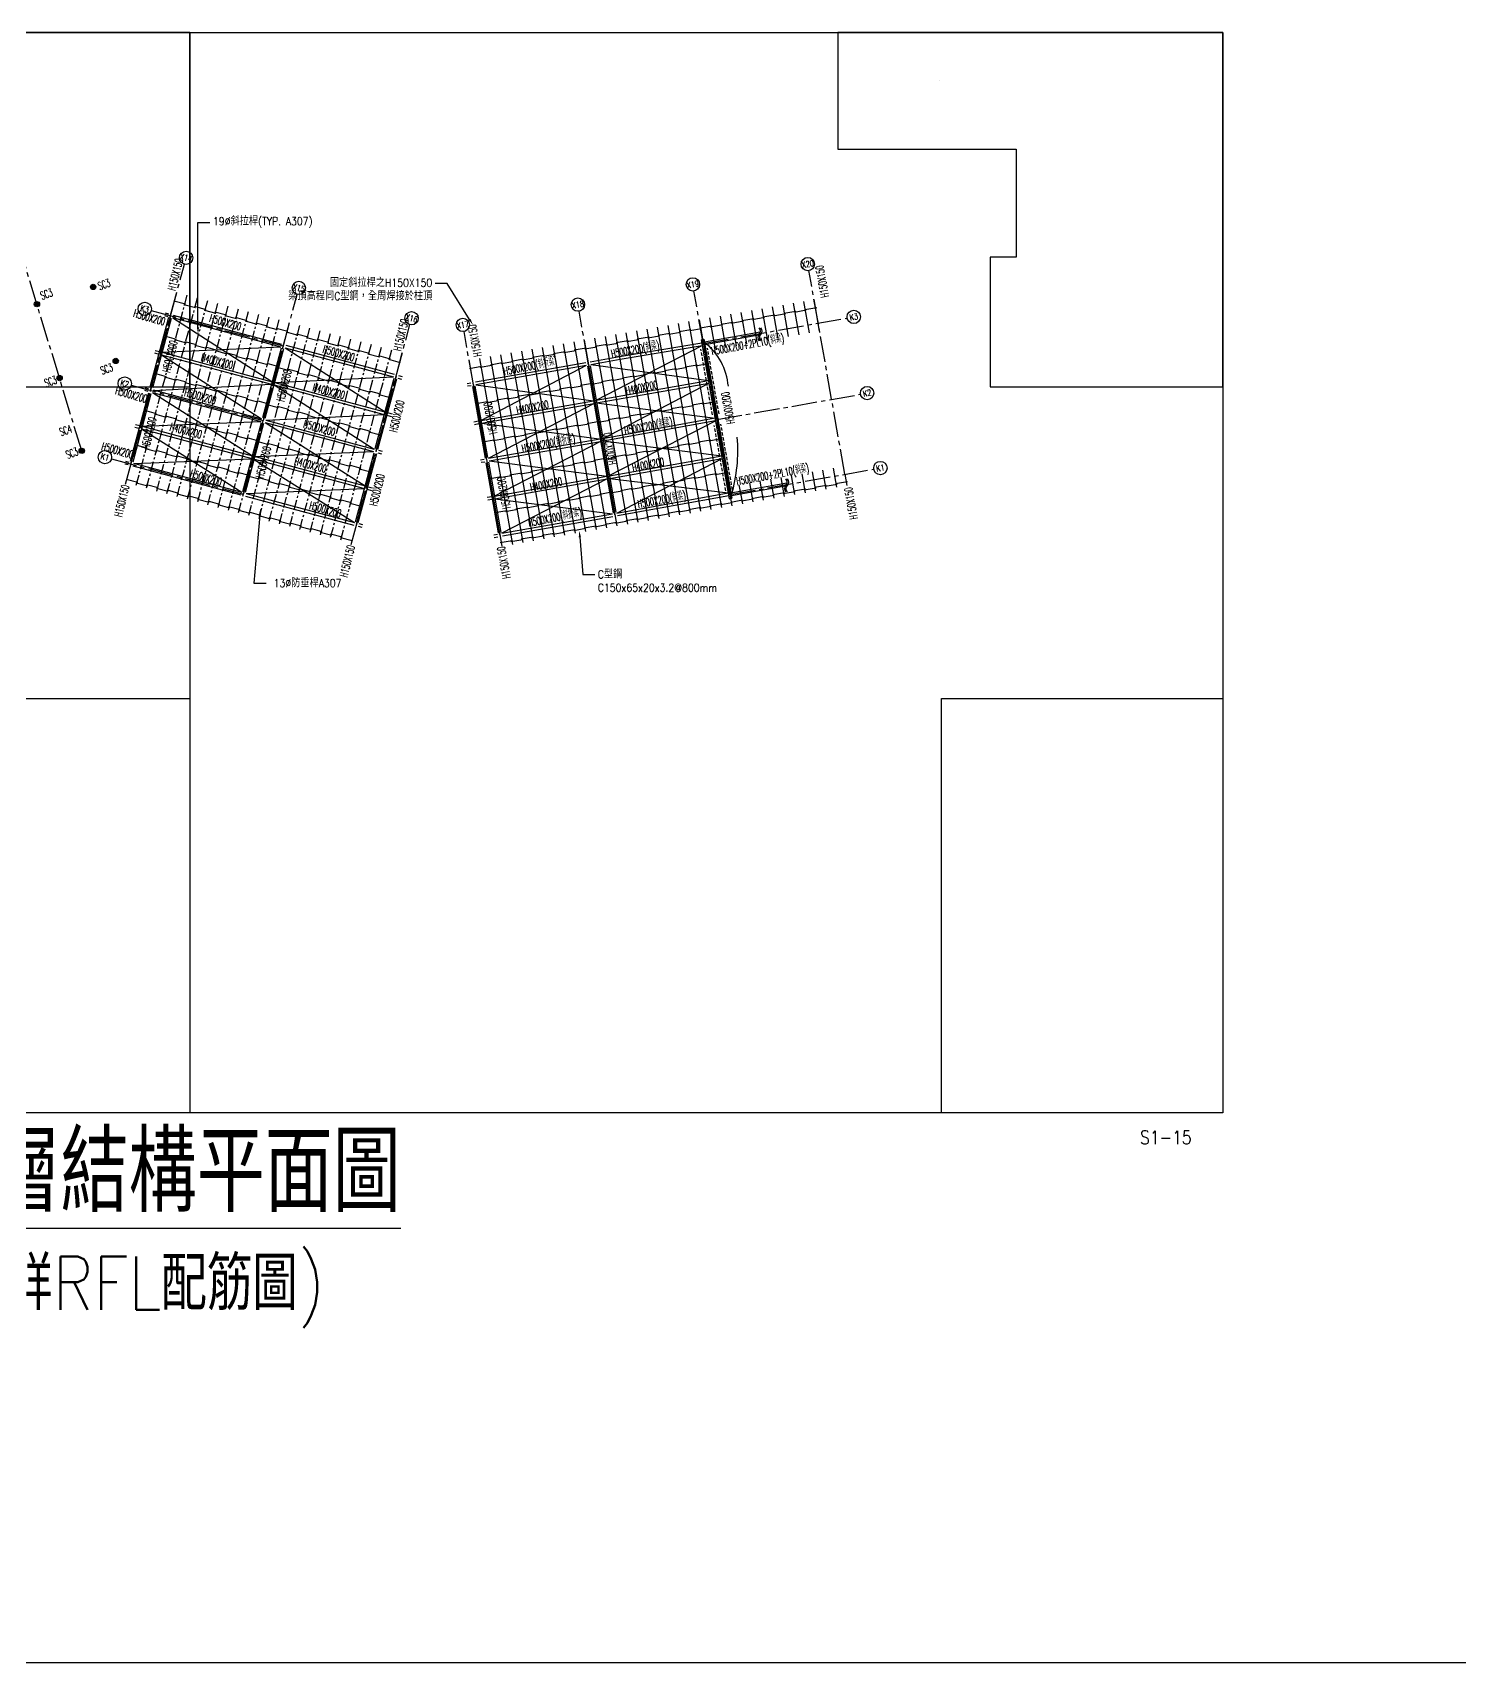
# Model space of a CAD drawing. Header units: centimetres. Extents: x -47768 to 194820, y -149527 to 141949.
# Drawn here: x 68007 to 78700, y -84843 to -72623 of the extents above; entities that cross this region are included whole.
import ezdxf
from ezdxf import colors
from ezdxf.entities.mleader import LeaderData, LeaderLine
from ezdxf.enums import TextEntityAlignment as Align
from ezdxf.math import Vec2, Vec3

# ---------------------------------------------------------------- set-up
doc = ezdxf.new("R2010")
doc.units = ezdxf.units.CM
for name, pattern in [('CENTER2', [28.575, 19.05, -3.175, 3.175, -3.175]), ('HIDDEN', [0.375, 0.25, -0.125]), ('建築圖|CENTER', [50.8, 31.75, -6.35, 6.35, -6.35])]:
    doc.linetypes.add(name, pattern=pattern)
doc.layers.get('0').update_dxf_attribs({"color": 8})
for name, color, linetype in [('0S-B', 6, 'HIDDEN'), ('0S-COL', 1, 'Continuous'), ('0S-COL-H', 8, 'HIDDEN'), ('0S-c型鋼', 11, '建築圖|CENTER'), ('0S-GRID', 8, 'Continuous'), ('0S-SB', 6, 'Continuous'), ('0S-斜拉桿', 131, 'Continuous'), ('0S-防垂桿', 41, 'Continuous'), ('1S-CN', 2, 'Continuous'), ('1S-CO-HATCH', 252, 'Continuous'), ('1S-SBN', 7, 'Continuous'), ('1S-SJN', 3, 'Continuous'), ('1S-TEXT', 7, 'Continuous'), ('H150X150', 3, 'Continuous'), ('SJ', 3, 'Continuous')]:
    doc.layers.add(name, color=color, linetype=linetype)
for name, color, linetype, plot in [('0S-分圖線', 8, 'Continuous', False), ('0S-繪圖區', 171, 'Continuous', False), ('1S-TEXT2', 2, 'Continuous', False)]:
    doc.layers.add(name, color=color, linetype=linetype, plot=plot)
doc.styles.add('CHINA', font='romans.shx', dxfattribs={"width": 0.85, "bigfont": 'chineset.shx'})
doc.styles.add('ROMAND', font='romand')

# ---------------------------------------------------------------- blocks, each defined once
blk = doc.blocks.new('*U155')
at = {"color": 0, "ltscale": 100}
for points in [[(-36.3, 27), (36.3, 27), (36.3, -27), (-36.3, -27)], [(22.253, -6.279), (36.3, -6.279), (36.3, -27), (22.253, -27)]]:
    blk.add_lwpolyline(points, close=True, dxfattribs=at)
blk.add_lwpolyline([(36.3, 27), (17.074, 27), (17.074, 21.168), (25.98, 21.168), (25.98, 15.768), (24.673, 15.768), (24.673, 9.288), (36.3, 9.288), (36.3, 27)], dxfattribs=at)
blk = doc.blocks.new('*U156')
at = {"color": 0, "ltscale": 100}
for points in [[(-36.3, 27), (36.3, 27), (36.3, -27), (-36.3, -27)], [(22.253, -6.279), (36.3, -6.279), (36.3, -27), (22.253, -27)]]:
    blk.add_lwpolyline(points, close=True, dxfattribs=at)
blk.add_lwpolyline([(36.3, 27), (17.074, 27), (17.074, 21.168), (25.98, 21.168), (25.98, 15.768), (24.673, 15.768), (24.673, 9.288), (36.3, 9.288), (36.3, 27)], dxfattribs=at)
blk = doc.blocks.new('XLINE')
blk.add_circle((0, 0), 50)
at = {"style": 'ROMAND', "width": 0.74997, "flags": 8}
blk.add_attdef('X-LINE', text='', height=50, dxfattribs=at).set_placement((0, 0), align=Align.MIDDLE)
blk = doc.blocks.new('柱位編號')
at = {"color": 0, "linetype": 'CENTER2', "ltscale": 10}
for p, q in [((138657, 35947), (138218, 37383)), ((139025, 35849), (139426, 37346)), ((144376, 35771), (144107, 37298)), ((139870, 35622), (140271, 37119)), ((143515, 35619), (143245, 37146)), ((139177, 36998), (140167, 36733)), ((142653, 35467), (142384, 36994)), ((143315, 36752), (144393, 36942)), ((140715, 35396), (141116, 36893)), ((141791, 35315), (141522, 36842)), ((139027, 36438), (140017, 36173)), ((143416, 36181), (144494, 36371)), ((138880, 35887), (139870, 35622)), ((143515, 35619), (144593, 35809))]:
    blk.add_line(p, q, dxfattribs=at)
at = {"color": 0}
ref = blk.add_blockref('XLINE', (139439, 37394), dxfattribs=dict(at, rotation=344.9999999999999))
ref.add_attrib('X-LINE', 'X14', dxfattribs={"height": 45, "rotation": 345, "style": 'ROMAND', "width": 0.74997}).set_placement((139439, 37394), align=Align.MIDDLE)
ref = blk.add_blockref('XLINE', (144098, 37347), dxfattribs=dict(at, rotation=9.999999999999945))
ref.add_attrib('X-LINE', 'X20', dxfattribs={"height": 45, "rotation": 10, "style": 'ROMAND', "width": 0.74997}).set_placement((144098, 37347), align=Align.MIDDLE)
ref = blk.add_blockref('XLINE', (140284, 37168), dxfattribs=dict(at, rotation=344.9999999999999))
ref.add_attrib('X-LINE', 'X15', dxfattribs={"height": 45, "rotation": 345, "style": 'ROMAND', "width": 0.74997}).set_placement((140284, 37168), align=Align.MIDDLE)
ref = blk.add_blockref('XLINE', (143237, 37195), dxfattribs=dict(at, rotation=9.999999999999945))
ref.add_attrib('X-LINE', 'X19', dxfattribs={"height": 45, "rotation": 10, "style": 'ROMAND', "width": 0.74997}).set_placement((143237, 37195), align=Align.MIDDLE)
ref = blk.add_blockref('XLINE', (139129, 37011), dxfattribs=dict(at, rotation=344.9999999999999))
ref.add_attrib('X-LINE', 'K3', dxfattribs={"height": 45, "rotation": 345, "style": 'ROMAND', "width": 0.74997}).set_placement((139129, 37011), align=Align.MIDDLE)
ref = blk.add_blockref('XLINE', (142375, 37043), dxfattribs=dict(at, rotation=9.999999999999945))
ref.add_attrib('X-LINE', 'X18', dxfattribs={"height": 45, "rotation": 10, "style": 'ROMAND', "width": 0.74997}).set_placement((142375, 37043), align=Align.MIDDLE)
ref = blk.add_blockref('XLINE', (141129, 36941), dxfattribs=dict(at, rotation=344.9999999999999))
ref.add_attrib('X-LINE', 'X16', dxfattribs={"height": 45, "rotation": 345, "style": 'ROMAND', "width": 0.74997}).set_placement((141129, 36941), align=Align.MIDDLE)
ref = blk.add_blockref('XLINE', (141513, 36891), dxfattribs=dict(at, rotation=9.999999999999945))
ref.add_attrib('X-LINE', 'X17', dxfattribs={"height": 45, "rotation": 10, "style": 'ROMAND', "width": 0.74997}).set_placement((141513, 36891), align=Align.MIDDLE)
ref = blk.add_blockref('XLINE', (144443, 36951), dxfattribs=dict(at, rotation=9.999999999997593))
ref.add_attrib('X-LINE', 'K3', dxfattribs={"height": 45, "rotation": 10, "style": 'ROMAND', "width": 0.74997}).set_placement((144443, 36951), align=Align.MIDDLE)
ref = blk.add_blockref('XLINE', (138979, 36451), dxfattribs=dict(at, rotation=344.9999999999999))
ref.add_attrib('X-LINE', 'K2', dxfattribs={"height": 45, "rotation": 345, "style": 'ROMAND', "width": 0.74997}).set_placement((138979, 36451), align=Align.MIDDLE)
ref = blk.add_blockref('XLINE', (144543, 36380), dxfattribs=dict(at, rotation=9.999999999997593))
ref.add_attrib('X-LINE', 'K2', dxfattribs={"height": 45, "rotation": 10, "style": 'ROMAND', "width": 0.74997}).set_placement((144543, 36380), align=Align.MIDDLE)
ref = blk.add_blockref('XLINE', (138831, 35900), dxfattribs=dict(at, rotation=344.9999999999999))
ref.add_attrib('X-LINE', 'K1', dxfattribs={"height": 45, "rotation": 345, "style": 'ROMAND', "width": 0.74997}).set_placement((138831, 35900), align=Align.MIDDLE)
ref = blk.add_blockref('XLINE', (144642, 35818), dxfattribs=dict(at, rotation=9.999999999997593))
ref.add_attrib('X-LINE', 'K1', dxfattribs={"height": 45, "rotation": 10, "style": 'ROMAND', "width": 0.74997}).set_placement((144642, 35818), align=Align.MIDDLE)

msp = doc.modelspace()

# ---------------------------------------------------------------- hatches: boundary and pattern name
at = {"layer": '1S-CO-HATCH', "ltscale": 100}
h = msp.add_hatch(color=256, dxfattribs=at)
h.dxf.hatch_style = 1
edge = h.paths.add_edge_path()
edge.add_arc((68460.671, -74529.9054), 20, 0, 360)
h = msp.add_hatch(color=256, dxfattribs=at)
h.dxf.hatch_style = 1
edge = h.paths.add_edge_path()
edge.add_arc((68039.499, -74658.5489), 20, 0, 360)
h = msp.add_hatch(color=256, dxfattribs=at)
h.dxf.hatch_style = 1
edge = h.paths.add_edge_path()
edge.add_arc((68629.8487, -75084.5621), 20, 0, 360)
h = msp.add_hatch(color=256, dxfattribs=at)
h.dxf.hatch_style = 1
edge = h.paths.add_edge_path()
edge.add_arc((68209.0746, -75213.2057), 20, 0, 360)
h = msp.add_hatch(color=256, dxfattribs=at)
h.dxf.hatch_style = 1
edge = h.paths.add_edge_path()
edge.add_arc((68375.4827, -75758.2994), 20, 0, 360)

# ---------------------------------------------------------------- linework, layer by layer
at = {"color": 8, "lineweight": 0, "ltscale": 5}
msp.add_line((74807.0705, -72981.9856), (74807.0705, -72981.9856), dxfattribs=at)
at = {"layer": '0S-B', "linetype": 'Continuous', "ltscale": 100}
for points in [[(73450.5459, -74836.335, -0.3639702343), (73450.5459, -74885.1215, 0.3639702343), (73450.5459, -74933.908, 0.3639702343)], [(73462.2463, -74836.335, -0.3639702343), (73462.2463, -74885.1215, 0.3639702343), (73462.2463, -74933.908, 0.3639702343)], [(73650.2599, -75968.9693, -0.3639702343), (73650.2599, -76017.7558, 0.3639702343), (73650.2599, -76066.5423, 0.3639702343)], [(73661.9603, -75968.9693, -0.3639702343), (73661.9603, -76017.7558, 0.3639702343), (73661.9603, -76066.5423, 0.3639702343)]]:
    msp.add_lwpolyline(points, format="xyb", dxfattribs=at)
at = {"layer": '0S-COL', "ltscale": 100}
for centre in [(68460.671, -74529.9054), (68039.499, -74658.5489), (68629.8487, -75084.5621), (68209.0746, -75213.2057), (68375.4827, -75758.2994)]:
    msp.add_circle(centre, 20, dxfattribs=at)
at = {"layer": '0S-COL-H', "ltscale": 100}
for p, q in [((73102.1411, -75489.0557), (73015.3176, -74996.655)), ((73151.3815, -75480.3733), (73064.558, -74987.9726)), ((73202.6446, -76059.0414), (73116.0329, -75567.8403)), ((73251.885, -76050.359), (73165.2733, -75559.1579))]:
    msp.add_line(p, q, dxfattribs=at)
at = {"layer": '0S-c型鋼', "ltscale": 2.5}
for p, q in [((69163.6398, -74592.5712), (68778.1608, -76031.8439)), ((69240.273, -74613.105), (68854.794, -76052.3777)), ((69316.9062, -74633.6388), (68931.4272, -76072.9115)), ((69393.5394, -74654.1726), (69008.0605, -76093.4453)), ((69040.5892, -74745.915), (68742.7782, -75856.6844)), ((69470.1727, -74674.7064), (69084.6937, -76113.9791)), ((69546.8059, -74695.2402), (69161.3269, -76134.5129)), ((69623.4391, -74715.774), (69237.9602, -76155.0468)), ((69700.0723, -74736.3078), (69314.5934, -76175.5806)), ((69776.7056, -74756.8417), (69391.2266, -76196.1144)), ((69853.3388, -74777.3755), (69467.8598, -76216.6482)), ((69929.972, -74797.9093), (69544.4931, -76237.182)), ((70006.6053, -74818.4431), (69621.1263, -76257.7158)), ((70083.2385, -74838.9769), (69697.7595, -76278.2496)), ((70159.8717, -74859.5107), (69774.3927, -76298.7834)), ((70236.5049, -74880.0445), (69851.026, -76319.3173)), ((70313.1382, -74900.5783), (69927.6592, -76339.8511)), ((70389.7714, -74921.1121), (70004.2924, -76360.3849)), ((70466.4046, -74941.646), (70080.9257, -76380.9187)), ((70543.0378, -74962.1798), (70157.5589, -76401.4525)), ((70619.6711, -74982.7136), (70234.1921, -76421.9863)), ((70696.3043, -75003.2474), (70310.8253, -76442.5201)), ((70730.772, -75198.8376), (70433.1597, -76309.6208))]:
    msp.add_line(p, q, dxfattribs=at)
at = {"layer": '0S-c型鋼', "ltscale": 100}
for p, q in [((73706.9451, -74651.8304), (73748.6214, -74888.1883)), ((73785.2824, -74638.0195), (73826.9583, -74874.3754)), ((73001.9091, -74776.1287), (73247.6395, -76169.7353)), ((73080.2464, -74762.3177), (73121.9255, -74998.6917)), ((73158.5838, -74748.5068), (73200.2625, -74984.8788)), ((73236.9211, -74734.6959), (73278.5995, -74971.0658)), ((73315.2584, -74720.885), (73356.9365, -74957.2529)), ((73393.5958, -74707.0741), (73435.2734, -74943.44)), ((73471.9331, -74693.2632), (73513.6104, -74929.6271)), ((73550.2704, -74679.4522), (73591.9474, -74915.8141)), ((73628.6078, -74665.6413), (73670.2844, -74902.0012)), ((72296.8731, -74900.4269), (72542.6035, -76294.0336)), ((72375.2104, -74886.616), (72620.9409, -76280.2226)), ((72453.5477, -74872.8051), (72699.2782, -76266.4117)), ((72531.8851, -74858.9941), (72777.6155, -76252.6008)), ((72610.2224, -74845.1832), (72855.9529, -76238.7899)), ((72688.5597, -74831.3723), (72934.2902, -76224.979)), ((72766.8971, -74817.5614), (73012.6275, -76211.1681)), ((72845.2344, -74803.7505), (73090.9649, -76197.3571)), ((72923.5718, -74789.9396), (73169.3022, -76183.5462)), ((71591.8371, -75024.7251), (71837.5675, -76418.3318)), ((71670.1744, -75010.9142), (71915.9048, -76404.5209)), ((71748.5117, -74997.1033), (71994.2422, -76390.71)), ((71826.8491, -74983.2924), (72072.5795, -76376.899)), ((71905.1864, -74969.4815), (72150.9169, -76363.0881)), ((71983.5237, -74955.6705), (72229.2542, -76349.2772)), ((72061.8611, -74941.8596), (72307.5915, -76335.4663)), ((72140.1984, -74928.0487), (72385.9289, -76321.6554)), ((72218.5357, -74914.2378), (72464.2662, -76307.8445)), ((71356.8251, -75066.1579), (71602.5555, -76459.7645)), ((71435.1624, -75052.3469), (71680.8928, -76445.9536)), ((71513.4997, -75038.536), (71759.2302, -76432.1427)), ((71309.7555, -75257.2974), (71509.435, -76389.8313)), ((73379.12, -75999.2298), (73404.3142, -76142.1135)), ((73457.4569, -75985.4169), (73482.6515, -76128.3026)), ((73535.7939, -75971.604), (73560.9889, -76114.4917)), ((73614.1309, -75957.7911), (73639.3262, -76100.6807)), ((73692.4679, -75943.9781), (73717.6636, -76086.8698)), ((73770.8049, -75930.1652), (73796.0009, -76073.0589)), ((73849.1419, -75916.3523), (73874.3382, -76059.248)), ((73927.4788, -75902.5394), (73952.6756, -76045.4371)), ((74005.8158, -75888.7265), (74031.0129, -76031.6262)), ((73300.783, -76013.0428), (73325.9769, -76155.9244))]:
    msp.add_line(p, q, dxfattribs=at)
at = {"layer": '0S-SB', "ltscale": 100}
for p, q in [((69026.278, -74759.9781), (68886.5328, -75281.5142)), ((69045.5965, -74765.1545), (68905.8514, -75286.6905)), ((68996.1146, -74744.3139), (69021.1013, -74751.011)), ((69001.2923, -74724.9957), (69026.279, -74731.6928)), ((69054.5613, -74759.9791), (69866.3054, -74977.548)), ((69059.739, -74740.661), (69871.4831, -74958.2299)), ((73041.3211, -74941.557), (73458.9915, -74866.4435)), ((73044.8611, -74961.2412), (73462.5315, -74886.1277)), ((69731.7179, -75507.9808), (69871.4631, -74986.4447)), ((69751.0365, -75513.1572), (69890.7816, -74991.6211)), ((69899.6968, -74986.4951), (70711.4737, -75203.9456)), ((69904.8718, -74967.1762), (70716.6486, -75184.6267)), ((72405.8214, -75051.8247), (73022.3746, -74949.0124)), ((72409.2831, -75071.5236), (73025.6642, -74968.74)), ((73018.258, -74925.4573), (73120.9722, -75509.2587)), ((73018.2587, -74925.461), (73037.9872, -74922.1712)), ((73037.9555, -74921.9917), (73140.6697, -75505.7931)), ((72152.7036, -75098.3996), (71325.0629, -75244.3359)), ((72156.1766, -75118.0957), (71328.5359, -75264.032)), ((72164.6027, -75124.0672), (72358.286, -76222.5)), ((72184.2989, -75120.5942), (72377.9822, -76219.027)), ((72186.695, -75092.3057), (72405.8214, -75051.8247)), ((72190.3283, -75111.9729), (72409.2831, -75071.5236)), ((70575.2358, -75739.7602), (70716.4566, -75212.7171)), ((70594.5543, -75744.9365), (70735.7751, -75217.8935)), ((70744.933, -75212.9083), (70771.693, -75220.0765)), ((70750.1079, -75193.5894), (70776.8679, -75200.7576)), ((71290.9964, -75250.3427), (71263.694, -75255.1569)), ((71294.4694, -75270.0389), (71267.167, -75274.8531)), ((71322.3739, -75272.4485), (71417.2893, -75809.6263)), ((68874.7262, -75325.5772), (68737.6019, -75837.3321)), ((68894.0447, -75330.7535), (68756.9204, -75842.5085)), ((68845.9832, -75304.6182), (68871.006, -75311.3211)), ((68851.1582, -75285.2993), (68876.1809, -75292.0022)), ((68904.3966, -75320.2655), (69716.1721, -75537.7174)), ((68909.5716, -75300.9466), (69721.3471, -75518.3985)), ((71302.6789, -75275.9284), (71397.5944, -75813.1063)), ((72280.1701, -75664.8653), (73121.561, -75512.298)), ((73120.9297, -75508.7158), (73228.1592, -76117.171)), ((73140.6262, -75505.2446), (73247.8556, -76113.6999)), ((69582.5134, -76063.8742), (69721.3418, -75546.6755)), ((69601.8297, -76069.0591), (69740.658, -75551.8604)), ((69749.6324, -75546.6817), (70561.3583, -75764.1812)), ((69754.8087, -75527.3632), (70566.5346, -75744.8627)), ((72283.7385, -75684.5444), (73125.1294, -75531.9771)), ((70599.9933, -75753.8278), (70626.7521, -75760.9978)), ((71424.6781, -75814.3614), (72260.5984, -75668.3068)), ((71428.1205, -75834.0629), (72264.0408, -75688.0084)), ((68698.4737, -75855.132), (68723.4597, -75861.827)), ((68703.6501, -75835.8135), (68728.6361, -75842.5085)), ((68756.9204, -75870.7928), (69568.6448, -76088.2937)), ((68762.0968, -75851.4743), (69573.8212, -76068.9752)), ((70427.9641, -76290.2676), (70566.3473, -75772.96)), ((70447.2847, -76295.436), (70585.6679, -75778.1284)), ((70594.8169, -75773.1463), (70621.5757, -75780.3163)), ((71364.1637, -75824.9346), (71392.3075, -75820.0173)), ((71367.6061, -75844.6362), (71395.7499, -75839.7188)), ((71403.6152, -75847.2164), (71496.5793, -76374.4421)), ((71423.3113, -75843.7435), (71516.2754, -76370.9692)), ((73240.853, -76074.3672), (73658.7055, -75999.221)), ((69602.1055, -76097.2594), (70413.8299, -76314.7604)), ((69607.2819, -76077.9409), (70419.0063, -76295.4418)), ((72386.4002, -76224.891), (73220.489, -76073.6478)), ((72389.9686, -76244.5701), (73224.0573, -76093.3269)), ((73228.1592, -76117.171), (73247.8385, -76113.6026)), ((73244.393, -76094.0515), (73662.2455, -76018.9052)), ((71524.7244, -76376.8698), (72352.3647, -76230.9345)), ((71528.1974, -76396.566), (72355.8377, -76250.6307)), ((70447.2906, -76323.7261), (70474.0484, -76330.8958)), ((70452.467, -76304.4076), (70479.2247, -76311.5773)), ((71463.3942, -76387.684), (71490.6579, -76382.8767)), ((71466.8671, -76407.3802), (71494.1309, -76402.5728))]:
    msp.add_line(p, q, dxfattribs=at)
at = {"layer": '0S-分圖線', "ltscale": 100}
msp.add_line((49457.2912, -84842.5409), (107942.178, -84842.5409), dxfattribs=at)
at = {"layer": '0S-斜拉桿', "ltscale": 100}
for p, q in [((69056.642, -74760.5989), (69800.1539, -75239.3467)), ((68977.5938, -75018.9443), (69866.3054, -74977.548)), ((69899.6968, -74986.4951), (70648.4185, -75466.6386)), ((72229.9084, -75379.2588), (73025.8673, -74968.7061)), ((68972.4174, -75038.2628), (69721.347, -75518.3985)), ((72156.1274, -75118.1044), (71368.1057, -75531.2698)), ((72190.3297, -75111.9727), (73071.8433, -75230.7522)), ((68913.1013, -75305.271), (69794.9775, -75258.6653)), ((69817.6025, -75264.7295), (70566.5346, -75744.8627)), ((69822.7788, -75245.411), (70711.4717, -75203.9451)), ((71328.584, -75264.0235), (72210.2119, -75382.733)), ((72287.4208, -75663.5506), (73075.3134, -75250.4489)), ((68904.3966, -75320.2655), (69654.5051, -75795.6577)), ((69754.8087, -75527.3632), (70643.2421, -75485.9571)), ((71424.6781, -75814.3614), (72213.686, -75402.429)), ((72233.3814, -75398.955), (73121.5867, -75512.4439)), ((68823.5964, -75593.6702), (69573.8212, -76068.9752)), ((68828.7728, -75574.3516), (69716.1721, -75537.7174)), ((69749.6324, -75546.6817), (70499.7193, -76022.0303)), ((71371.5857, -75550.9647), (72253.3959, -75669.5653)), ((73118.0554, -75538.7701), (72329.5537, -75944.3756)), ((72264.0408, -75688.0084), (71468.0495, -76097.4666)), ((72283.7385, -75684.5444), (73171.7451, -75797.0591)), ((68767.2445, -75852.8536), (69648.0865, -75819.5846)), ((69667.6175, -75823.9696), (70419.0063, -76295.4418)), ((69673.8536, -75800.7372), (70561.3563, -75764.1807)), ((71429.7239, -75833.7827), (72310.0602, -75948.9974)), ((72386.4002, -76224.891), (73175.0878, -75816.7782)), ((72313.5331, -75968.6935), (71524.7244, -76376.8698)), ((72333.2293, -75965.2206), (73220.489, -76073.6478)), ((69607.2819, -76077.9409), (70494.5529, -76041.3514)), ((71471.5225, -76117.1627), (72352.3647, -76230.9345))]:
    msp.add_line(p, q, dxfattribs=at)
at = {"layer": '0S-防垂桿', "ltscale": 5}
for p, q in [((69065.9772, -74633.8338), (69153.0532, -74657.1553)), ((69140.6989, -74661.5457), (69227.7749, -74684.8672)), ((69219.2446, -74674.8832), (69306.3206, -74698.2047)), ((69293.9663, -74702.5952), (69381.0423, -74725.9167)), ((69372.512, -74715.9327), (69459.588, -74739.2542)), ((69447.2337, -74743.6446), (69534.3097, -74766.9661)), ((69525.7794, -74756.9821), (69612.8554, -74780.3036)), ((69600.5011, -74784.6941), (69687.5771, -74808.0156)), ((73245.4455, -74800.4734), (73334.221, -74784.82)), ((73323.1892, -74781.0977), (73411.9647, -74765.4443)), ((73402.507, -74772.8475), (73491.2825, -74757.1941)), ((73480.2507, -74753.4719), (73569.0262, -74737.8185)), ((73559.5685, -74745.2217), (73648.344, -74729.5683)), ((73637.3122, -74725.8461), (73726.0877, -74710.1926)), ((73716.63, -74717.5959), (73805.4055, -74701.9424)), ((73794.3737, -74698.2202), (73883.1492, -74682.5668)), ((68995.441, -74897.0785), (69082.517, -74920.4)), ((69679.0468, -74798.0316), (69766.1227, -74821.3531)), ((69753.7685, -74825.7435), (69840.8445, -74849.065)), ((69832.3141, -74839.081), (69919.3901, -74862.4025)), ((69907.0359, -74866.793), (69994.1119, -74890.1145)), ((69985.5815, -74880.1305), (70072.6575, -74903.452)), ((70060.3033, -74907.8424), (70147.3793, -74931.1639)), ((72537.8816, -74919.227), (72626.6571, -74903.5735)), ((72617.1994, -74910.9768), (72705.9749, -74895.3233)), ((72694.9431, -74891.6011), (72783.7186, -74875.9477)), ((72774.2609, -74883.3509), (72863.0364, -74867.6975)), ((72852.0046, -74863.9753), (72940.7801, -74848.3219)), ((72931.3225, -74855.7251), (73020.098, -74840.0717)), ((73009.0661, -74836.3494), (73097.8416, -74820.696)), ((73088.384, -74828.0992), (73177.1595, -74812.4458)), ((73166.1276, -74808.7236), (73254.9032, -74793.0702)), ((69070.1627, -74924.7905), (69157.2387, -74948.112)), ((69148.7084, -74938.128), (69235.7844, -74961.4495)), ((69223.4301, -74965.8399), (69310.5061, -74989.1614)), ((69301.9757, -74979.1774), (69389.0517, -75002.4989)), ((69376.6975, -75006.8894), (69463.7735, -75030.2109)), ((69455.2431, -75020.2269), (69542.3191, -75043.5484)), ((70138.8489, -74921.1799), (70225.9249, -74944.5014)), ((70213.5706, -74948.8919), (70300.6466, -74972.2134)), ((70292.1163, -74962.2294), (70379.1923, -74985.5509)), ((70366.838, -74989.9413), (70453.914, -75013.2628)), ((70445.3837, -75003.2788), (70532.4597, -75026.6003)), ((71909.6355, -75029.7304), (71998.411, -75014.0769)), ((71988.9533, -75021.4802), (72077.7289, -75005.8267)), ((72066.697, -75002.1045), (72155.4725, -74986.4511)), ((72146.0149, -74993.8543), (72234.7904, -74978.2009)), ((72223.7585, -74974.4787), (72312.5341, -74958.8252)), ((72303.0764, -74966.2285), (72391.8519, -74950.575)), ((72380.8201, -74946.8528), (72469.5956, -74931.1994)), ((72460.1379, -74938.6026), (72548.9134, -74922.9492)), ((69529.9649, -75047.9388), (69617.0409, -75071.2603)), ((69608.5105, -75061.2763), (69695.5865, -75084.5978)), ((69683.2322, -75088.9883), (69770.3082, -75112.3098)), ((69761.7779, -75102.3258), (69848.8539, -75125.6473)), ((69836.4996, -75130.0377), (69923.5756, -75153.3592)), ((69915.0453, -75143.3752), (70002.1213, -75166.6967)), ((70520.1054, -75030.9908), (70607.1814, -75054.3123)), ((70598.6841, -75044.3371), (70685.7601, -75067.6586)), ((70673.4058, -75072.0491), (70760.4818, -75095.3706)), ((71281.3894, -75140.2338), (71370.1649, -75124.5803)), ((71360.7073, -75131.9836), (71449.4828, -75116.3301)), ((71438.451, -75112.6079), (71527.2265, -75096.9545)), ((71517.7688, -75104.3577), (71606.5443, -75088.7043)), ((71595.5125, -75084.9821), (71684.288, -75069.3286)), ((71674.8303, -75076.7319), (71763.6058, -75061.0784)), ((71752.574, -75057.3562), (71841.3495, -75041.7028)), ((71831.8918, -75049.106), (71920.6673, -75033.4526)), ((72741.5209, -75155.8135), (72830.2964, -75140.1601)), ((72820.8387, -75147.5633), (72909.6142, -75131.9099)), ((72898.5824, -75128.1877), (72987.3579, -75112.5342)), ((72977.9002, -75119.9375), (73066.6758, -75104.2841)), ((68920.4619, -75176.9043), (69007.5379, -75200.2257)), ((68995.1836, -75204.6162), (69082.2596, -75227.9377)), ((69073.7293, -75217.9537), (69160.8053, -75241.2752)), ((69148.451, -75245.6657), (69235.527, -75268.9871)), ((69226.9967, -75259.0032), (69314.0727, -75282.3246)), ((69989.767, -75171.0872), (70076.843, -75194.4087)), ((70068.3127, -75184.4247), (70155.3887, -75207.7462)), ((70143.0344, -75212.1366), (70230.1104, -75235.4581)), ((70221.5801, -75225.4741), (70308.6561, -75248.7956)), ((70296.3018, -75253.1861), (70383.3778, -75276.5076)), ((70374.8475, -75266.5236), (70461.9235, -75289.8451)), ((72035.5311, -75285.6926), (72124.3066, -75270.0391)), ((72113.2748, -75266.3169), (72202.0503, -75250.6635)), ((72192.5927, -75258.0667), (72281.3682, -75242.4133)), ((72270.3363, -75238.6911), (72359.1118, -75223.0376)), ((72349.6542, -75230.4409), (72438.4297, -75214.7874)), ((72427.3979, -75211.0652), (72516.1734, -75195.4118)), ((72506.7157, -75202.815), (72595.4912, -75187.1616)), ((72584.4594, -75183.4394), (72673.2349, -75167.7859)), ((72663.7772, -75175.1892), (72752.5527, -75159.5357)), ((69301.7184, -75286.7151), (69388.7944, -75310.0366)), ((69380.2641, -75300.0526), (69467.3401, -75323.3741)), ((69454.9858, -75327.7646), (69542.0618, -75351.086)), ((69533.5315, -75341.1021), (69620.6074, -75364.4235)), ((69608.2532, -75368.814), (69695.3292, -75392.1355)), ((69686.7988, -75382.1515), (69773.8748, -75405.473)), ((70449.5692, -75294.2355), (70536.6452, -75317.557)), ((70528.1479, -75307.5819), (70615.2239, -75330.9034)), ((70602.8696, -75335.2938), (70689.9456, -75358.6153)), ((71327.9672, -75404.4461), (71416.7427, -75388.7927)), ((71407.2851, -75396.1959), (71496.0606, -75380.5425)), ((71485.0288, -75376.8203), (71573.8043, -75361.1669)), ((71564.3466, -75368.5701), (71653.1221, -75352.9167)), ((71642.0903, -75349.1945), (71730.8658, -75333.541)), ((71721.4081, -75340.9443), (71810.1836, -75325.2908)), ((71799.1518, -75321.5686), (71887.9273, -75305.9152)), ((71878.4696, -75313.3184), (71967.2451, -75297.665)), ((71956.2133, -75293.9428), (72044.9888, -75278.2893)), ((73028.3312, -75405.9456), (73117.1067, -75390.2921)), ((68846.2461, -75454.0808), (68933.3221, -75477.4022)), ((68920.9678, -75481.7927), (69008.0438, -75505.1142)), ((68999.5135, -75495.1302), (69086.5895, -75518.4517)), ((69761.5206, -75409.8635), (69848.5966, -75433.1849)), ((69840.0662, -75423.201), (69927.1422, -75446.5224)), ((69914.788, -75450.9129), (70001.864, -75474.2344)), ((69993.3336, -75464.2504), (70080.4096, -75487.5719)), ((70068.0553, -75491.9624), (70155.1313, -75515.2839)), ((70146.601, -75505.2999), (70233.677, -75528.6213)), ((72320.7673, -75524.6991), (72409.5428, -75509.0457)), ((72400.0851, -75516.4489), (72488.8606, -75500.7955)), ((72477.8288, -75497.0733), (72566.6043, -75481.4199)), ((72557.1466, -75488.8231), (72645.9221, -75473.1697)), ((72634.8903, -75469.4474), (72723.6658, -75453.794)), ((72714.2081, -75461.1972), (72802.9837, -75445.5438)), ((72791.9518, -75441.8216), (72880.7273, -75426.1682)), ((72871.2697, -75433.5714), (72960.0452, -75417.918)), ((72949.0133, -75414.1957), (73037.7889, -75398.5423)), ((69074.2352, -75522.8422), (69161.3112, -75546.1636)), ((69152.7809, -75536.1797), (69239.8569, -75559.5011)), ((69227.5026, -75563.8916), (69314.5786, -75587.2131)), ((69306.0482, -75577.2291), (69393.1242, -75600.5506)), ((69380.77, -75604.9411), (69467.846, -75628.2625)), ((69459.3156, -75618.2786), (69546.3916, -75641.6)), ((70221.3227, -75533.0118), (70308.3987, -75556.3333)), ((70299.8684, -75546.3493), (70386.9444, -75569.6708)), ((70374.5901, -75574.0613), (70461.6661, -75597.3828)), ((70453.1688, -75587.4076), (70540.2448, -75610.7291)), ((70527.8905, -75615.1196), (70614.9665, -75638.441)), ((71614.7775, -75654.5782), (71703.553, -75638.9247)), ((71692.5212, -75635.2025), (71781.2967, -75619.5491)), ((71771.839, -75626.9523), (71860.6146, -75611.2989)), ((71849.5827, -75607.5767), (71938.3582, -75591.9232)), ((71928.9006, -75599.3265), (72017.6761, -75583.673)), ((72006.6442, -75579.9508), (72095.4197, -75564.2974)), ((72085.9621, -75571.7006), (72174.7376, -75556.0472)), ((72163.7058, -75552.325), (72252.4813, -75536.6715)), ((72243.0236, -75544.0748), (72331.7991, -75528.4214)), ((68776.9942, -75712.333), (68864.0702, -75735.6545)), ((68851.7159, -75740.045), (68938.7919, -75763.3664)), ((68930.2616, -75753.3825), (69017.3376, -75776.7039)), ((69534.0374, -75645.9905), (69621.1134, -75669.312)), ((69612.583, -75659.328), (69699.659, -75682.6495)), ((69687.3048, -75687.04), (69774.3807, -75710.3614)), ((69765.8504, -75700.3775), (69852.9264, -75723.6989)), ((69840.5721, -75728.0894), (69927.6481, -75751.4109)), ((69919.1178, -75741.4269), (70006.1938, -75764.7484)), ((71378.3982, -75690.4542), (71467.1737, -75674.8008)), ((71457.716, -75682.204), (71546.4915, -75666.5506)), ((71535.4597, -75662.8284), (71624.2352, -75647.1749)), ((72526.6221, -75773.7936), (72615.3976, -75758.1402)), ((72605.9399, -75765.5434), (72694.7154, -75749.89)), ((72683.6836, -75746.1678), (72772.4591, -75730.5143)), ((72763.0014, -75737.9176), (72851.7769, -75722.2641)), ((72840.7451, -75718.5419), (72929.5206, -75702.8885)), ((72920.0629, -75710.2917), (73008.8384, -75694.6383)), ((72997.8066, -75690.9161), (73086.5821, -75675.2626)), ((73077.1244, -75682.6659), (73165.8999, -75667.0124)), ((69004.9833, -75781.0944), (69092.0593, -75804.4159)), ((69083.529, -75794.4319), (69170.605, -75817.7534)), ((69158.2507, -75822.1439), (69245.3267, -75845.4653)), ((69236.7964, -75835.4814), (69323.8724, -75858.8028)), ((69311.5181, -75863.1933), (69398.5941, -75886.5148)), ((69390.0638, -75876.5308), (69477.1398, -75899.8523)), ((69993.8395, -75769.1389), (70080.9155, -75792.4603)), ((70072.3852, -75782.4764), (70159.4612, -75805.7978)), ((70147.1069, -75810.1883), (70234.1829, -75833.5098)), ((70225.6526, -75823.5258), (70312.7286, -75846.8473)), ((70300.3743, -75851.2378), (70387.4503, -75874.5592)), ((70378.953, -75864.5841), (70466.029, -75887.9056)), ((71898.376, -75884.297), (71987.1515, -75868.6436)), ((71977.6938, -75876.0468), (72066.4693, -75860.3934)), ((72055.4375, -75856.6711), (72144.213, -75841.0177)), ((72134.7553, -75848.4209), (72223.5308, -75832.7675)), ((72212.499, -75829.0453), (72301.2745, -75813.3919)), ((72291.8169, -75820.7951), (72380.5924, -75805.1417)), ((72369.5605, -75801.4194), (72458.336, -75785.766)), ((72448.8784, -75793.1692), (72537.6539, -75777.5158)), ((68707.9564, -75969.9855), (68795.0324, -75993.307)), ((68782.6781, -75997.6975), (68869.7541, -76021.019)), ((69464.7855, -75904.2428), (69551.8615, -75927.5642)), ((69543.3311, -75917.5803), (69630.4071, -75940.9017)), ((69618.0529, -75945.2922), (69705.1289, -75968.6137)), ((69696.5985, -75958.6297), (69783.6745, -75981.9512)), ((69771.3203, -75986.3417), (69858.3963, -76009.6631)), ((69849.8659, -75999.6792), (69936.9419, -76023.0006)), ((70453.6747, -75892.2961), (70540.7507, -75915.6175)), ((71427.1914, -75967.1745), (71515.9669, -75951.5211)), ((71506.5093, -75958.9243), (71595.2848, -75943.2709)), ((71584.2529, -75939.5487), (71673.0285, -75923.8952)), ((71663.5708, -75931.2985), (71752.3463, -75915.6451)), ((71741.3145, -75911.9228), (71830.09, -75896.2694)), ((71820.6323, -75903.6726), (71909.4078, -75888.0192)), ((72650.6509, -76019.112), (72739.4264, -76003.4586)), ((72728.3946, -75999.7364), (72817.1701, -75984.0829)), ((72807.7124, -75991.4862), (72896.4879, -75975.8327)), ((72885.4561, -75972.1105), (72974.2316, -75956.4571)), ((72964.7739, -75963.8603), (73053.5494, -75948.2069)), ((73042.5176, -75944.4847), (73131.2931, -75928.8312)), ((73121.8354, -75936.2345), (73210.6109, -75920.5811)), ((74024.6446, -76004.2081), (74113.4201, -75988.5547)), ((68861.2238, -76011.035), (68948.2998, -76034.3565)), ((68935.9455, -76038.7469), (69023.0215, -76062.0684)), ((69014.4912, -76052.0844), (69101.5672, -76075.4059)), ((69089.2129, -76079.7964), (69176.2889, -76103.1179)), ((69167.7586, -76093.1339), (69254.8346, -76116.4554)), ((69242.4803, -76120.8458), (69329.5563, -76144.1673)), ((69924.5876, -76027.3911), (70011.6636, -76050.7126)), ((70003.1333, -76040.7286), (70090.2093, -76064.0501)), ((70077.855, -76068.4406), (70164.931, -76091.762)), ((70156.4007, -76081.7781), (70243.4767, -76105.0995)), ((70231.1224, -76109.49), (70318.1984, -76132.8115)), ((70309.7011, -76122.8363), (70396.7771, -76146.1578)), ((71943.087, -76137.8656), (72031.8625, -76122.2122)), ((72022.4048, -76129.6154), (72111.1803, -76113.962)), ((72100.1485, -76110.2398), (72188.924, -76094.5863)), ((72179.4663, -76101.9896), (72268.2418, -76086.3361)), ((72257.21, -76082.6139), (72345.9855, -76066.9605)), ((72336.5278, -76074.3637), (72425.3034, -76058.7103)), ((72414.2715, -76054.9881), (72503.047, -76039.3346)), ((72493.5894, -76046.7379), (72582.3649, -76031.0844)), ((72571.333, -76027.3622), (72660.1085, -76011.7088)), ((73239.3371, -76142.3374), (73328.1126, -76126.6839)), ((73318.6549, -76134.0872), (73407.4304, -76118.4337)), ((73396.3986, -76114.7115), (73485.1741, -76099.0581)), ((73475.7164, -76106.4613), (73564.4919, -76090.8079)), ((73553.4601, -76087.0857), (73642.2356, -76071.4322)), ((73632.7779, -76078.8355), (73721.5534, -76063.182)), ((73710.5216, -76059.4598), (73799.2971, -76043.8064)), ((73789.8394, -76051.2096), (73878.615, -76035.5562)), ((73867.5831, -76031.834), (73956.3586, -76016.1805)), ((73946.901, -76023.5838), (74035.6765, -76007.9304)), ((69321.026, -76134.1833), (69408.102, -76157.5048)), ((69395.7477, -76161.8953), (69482.8237, -76185.2168)), ((69474.2934, -76175.2328), (69561.3694, -76198.5543)), ((69549.0151, -76202.9447), (69636.0911, -76226.2662)), ((69627.5608, -76216.2822), (69714.6368, -76239.6037)), ((69702.2825, -76243.9942), (69789.3585, -76267.3157)), ((70384.4228, -76150.5483), (70471.4988, -76173.8698)), ((71471.9024, -76220.7431), (71560.6779, -76205.0897)), ((71551.2203, -76212.493), (71639.9958, -76196.8395)), ((71628.9639, -76193.1173), (71717.7394, -76177.4639)), ((71708.2818, -76184.8671), (71797.0573, -76169.2137)), ((71786.0255, -76165.4915), (71874.801, -76149.838)), ((71865.3433, -76157.2413), (71954.1188, -76141.5878)), ((72611.091, -76252.8408), (72699.8665, -76237.1873)), ((72690.4088, -76244.5906), (72779.1843, -76228.9371)), ((72768.1525, -76225.2149), (72856.928, -76209.5615)), ((72847.4703, -76216.9647), (72936.2459, -76201.3113)), ((72925.214, -76197.5891), (73013.9895, -76181.9356)), ((73004.5319, -76189.3389), (73093.3074, -76173.6854)), ((73082.2755, -76169.9632), (73171.051, -76154.3098)), ((73161.5934, -76161.713), (73250.3689, -76146.0596)), ((69780.8281, -76257.3317), (69867.9041, -76280.6532)), ((69855.5499, -76285.0436), (69942.6259, -76308.3651)), ((69934.0955, -76298.3811), (70021.1715, -76321.7026)), ((70008.8173, -76326.0931), (70095.8933, -76349.4146)), ((70087.3629, -76339.4306), (70174.4389, -76362.7521)), ((70162.0846, -76367.1425), (70249.1606, -76390.464)), ((71905.1012, -76382.7198), (71993.8767, -76367.0664)), ((71982.8449, -76363.3441), (72071.6204, -76347.6907)), ((72062.1628, -76355.0939), (72150.9383, -76339.4405)), ((72139.9064, -76335.7183), (72228.6819, -76320.0649)), ((72219.2243, -76327.4681), (72307.9998, -76311.8147)), ((72296.968, -76308.0924), (72385.7435, -76292.439)), ((72376.2858, -76299.8422), (72465.0613, -76284.1888)), ((72454.0295, -76280.4666), (72542.805, -76264.8132)), ((72533.3473, -76272.2164), (72622.1228, -76256.563)), ((70240.6633, -76380.4889), (70327.7393, -76403.8103)), ((70315.385, -76408.2008), (70402.461, -76431.5223)), ((71511.6604, -76446.2217), (71600.4359, -76430.5682)), ((71590.9782, -76437.9715), (71679.7537, -76422.318)), ((71668.7219, -76418.5958), (71757.4974, -76402.9424)), ((71748.0397, -76410.3456), (71836.8152, -76394.6922)), ((71825.7834, -76390.97), (71914.5589, -76375.3166))]:
    msp.add_line(p, q, dxfattribs=at)
at = {"layer": '1S-TEXT', "ltscale": 100}
for centre, radius, start, end in [((72760.3642, -75312.373), 462.2591, 4.67485773, 52.47659399), ((72124.7246, -75759.2337, -12820.3), 1167.3558, 343.60924468, 5.09065887)]:
    msp.add_arc(centre, radius, start, end, dxfattribs=at)
at = {"layer": 'H150X150', "ltscale": 100}
for p, q in [((69035.2416, -74765.1539), (69087.0273, -74571.9746)), ((73905.3224, -74860.4893), (73863.6081, -74624.1423)), ((70725.6118, -75218.0872), (70777.3876, -75024.9447)), ((71313.2497, -75276.9246), (71278.4877, -75079.9688)), ((68747.9743, -75837.3374), (68701.3869, -76011.2041)), ((74094.5666, -75933.9734), (74084.1411, -75874.8473)), ((74094.5666, -75933.9734), (74109.3268, -76017.6827)), ((70438.3445, -76290.2707), (70391.7472, -76464.1742)), ((71505.9667, -76370.066), (71524.2065, -76473.5092))]:
    msp.add_line(p, q, dxfattribs=at)
at = {"layer": 'SJ', "ltscale": 100}
for p, q in [((68921.0414, -75024.4967), (68953.0989, -75033.0864)), ((68926.2178, -75005.1781), (68958.2752, -75013.7679)), ((68977.5938, -75018.9443), (69803.4603, -75240.2346)), ((68972.4174, -75038.2628), (69798.284, -75259.5531)), ((69817.6025, -75264.7295), (70696.6169, -75500.2587)), ((69822.7788, -75245.411), (70701.7933, -75480.9402)), ((72229.9073, -75379.259), (73071.8634, -75230.7487)), ((72233.3814, -75398.955), (73075.3375, -75250.4446)), ((71368.1057, -75531.2698), (72210.2119, -75382.733)), ((71371.5798, -75550.9658), (72213.686, -75402.429)), ((68772.2203, -75579.9008), (68804.2782, -75588.4926)), ((68777.3979, -75560.5825), (68809.4557, -75569.1744)), ((68823.5953, -75593.6699), (69649.3276, -75814.9759)), ((68828.7728, -75574.3516), (69654.5051, -75795.6577)), ((71314.0612, -75540.8026), (71348.4156, -75534.7429)), ((71317.5353, -75560.4985), (71351.8897, -75554.4388)), ((69668.6729, -75820.0546), (70494.5509, -76041.3509)), ((69673.8494, -75800.7361), (70499.7274, -76022.0324)), ((72329.7563, -75945.5244), (73171.7451, -75797.0591)), ((72333.2293, -75965.2206), (73175.2181, -75816.7552)), ((71468.0495, -76097.4666), (72310.0602, -75948.9974)), ((71471.5225, -76117.1627), (72313.5331, -75968.6935)), ((70513.8614, -76046.5252), (70547.8079, -76055.6213)), ((70519.0378, -76027.2067), (70552.9844, -76036.3028)), ((71413.9032, -76107.014), (71448.3534, -76100.9395)), ((71417.3762, -76126.7102), (71451.8263, -76120.6357))]:
    msp.add_line(p, q, dxfattribs=at)

# ---------------------------------------------------------------- block references
at = {"layer": '0S-GRID'}
msp.add_blockref('柱位編號', (-70281.738, -111705.2561), dxfattribs=at)
at = {"layer": '0S-繪圖區', "ltscale": 100, "xscale": 150, "yscale": 150, "zscale": 150}
msp.add_blockref('*U155', (63739.0774, -76672.6443), dxfattribs=at)
at = {"layer": '0S-繪圖區', "color": 11, "ltscale": 100, "xscale": 150, "yscale": 150, "zscale": 150}
msp.add_blockref('*U156', (71481.5299, -76672.6443), dxfattribs=at)

# ---------------------------------------------------------------- texts
at = {"layer": '1S-CN', "linetype": 'Continuous', "style": 'CHINA', "width": 0.5}
for s, p in [('SC3', (68542.9019, -74510.8063)), ('SC3', (68111.0452, -74582.9035)), ('SC3', (68561.6313, -75144.4465)), ('SC3', (68141.5876, -75238.1608)), ('SC4', (68254.5107, -75605.3898)), ('SC3', (68301.9627, -75775.5445))]:
    msp.add_text(s, height=60, rotation=20, dxfattribs=at).set_placement(p, align=Align.MIDDLE)
at = {"layer": '1S-SBN', "style": 'CHINA', "width": 0.5}
for s, rotation, p in [('H500X200', 344.06113582, (68882.5374, -74757.8599)), ('H500X200', 344.06113582, (69452.398, -74795.3595)), ('H500X200', 76.30619564, (69036.1797, -75051.0417)), ('H500X200', 344.06113582, (70301.0773, -75027.0983)), ('H500X200(斜折梁)', 11.51176032, (71736.7018, -75124.8046)), ('H500X200', 76.30619564, (69891.8262, -75269.182)), ('H500X200', 344.06113582, (68747.1967, -75337.263)), ('H500X200', 344.06113582, (69263.7725, -75350.2606)), ('H500X200', 100.42481854, (73218.0474, -75437.605)), ('H500X200', 76.30619564, (70736.2076, -75499.289)), ('H500X200', 100.42481854, (71437.3169, -75513.2774)), ('H500X200', 76.30619564, (68878.5724, -75625.7707)), ('H500X200', 344.06113582, (70156.965, -75587.5566)), ('H500X200(斜折梁)', 11.51176032, (71872.91, -75704.7423)), ('H500X200', 344.06113582, (68642.8897, -75755.3451)), ('H500X200', 76.30619564, (69736.4757, -75844.1527)), ('H600X200', 100.42481854, (72335.417, -75742.263)), ('H500X200', 344.06113582, (69307.0762, -75960.7308)), ('H500X200', 76.30619564, (70588.0217, -76052.3264)), ('H500X200', 100.42481854, (71538.2975, -76073.7903)), ('H500X200', 344.06113582, (70200.2688, -76198.0268)), ('H500X200(斜折梁)', 11.51176032, (71921.9695, -76259.8512))]:
    msp.add_text(s, height=60, rotation=rotation, dxfattribs=at).set_placement(p, align=Align.MIDDLE)
at = {"layer": '1S-SBN', "linetype": 'Continuous', "style": 'CHINA', "width": 0.5}
for p in [(73365.9117, -74962.8129), (73552.9315, -75938.297)]:
    msp.add_text('H500X200+2PL10(斜梁)', height=60, rotation=10.50445886, dxfattribs=at).set_placement(p, align=Align.MIDDLE)
at = {"layer": '1S-SBN', "color": 7, "linetype": 'Continuous', "style": 'CHINA', "width": 0.5}
for p in [(72523.1638, -74999.9493), (72621.982, -75575.9986), (72721.8757, -76126.9007)]:
    msp.add_text('H500X200(斜梁)', height=60, rotation=10.50445886, dxfattribs=at).set_placement(p, align=Align.MIDDLE)
at = {"layer": '1S-SJN', "style": 'CHINA', "width": 0.5}
for rotation, p in [(76.30619564, (69077.2294, -74436.9707)), (100.42481854, (73924.0413, -74488.6257)), (76.30619564, (70767.5897, -74889.9408)), (100.42481854, (71321.8823, -74932.6598)), (76.30619564, (68675.1794, -76133.0462)), (100.42481854, (74140.4565, -76152.8343)), (76.30619564, (70365.5398, -76586.0163)), (100.42481854, (71538.2975, -76596.8685))]:
    msp.add_text('H150X150', height=60, rotation=rotation, dxfattribs=at).set_placement(p, align=Align.MIDDLE)
at = {"layer": '1S-SJN', "linetype": 'Continuous', "style": 'CHINA', "width": 0.5}
for rotation, p in [(345.30421024, (69389.3743, -75086.9932)), (345.30421024, (70227.195, -75312.0793)), (371.09591203, (72571.0804, -75284.7804)), (371.09591203, (71753.4625, -75432.1389)), (345.30421024, (69155.9517, -75607.7307)), (345.30421024, (70089.6423, -75863.6793)), (371.09591203, (72619.388, -75861.7396)), (371.09591203, (71855.196, -76009.0981))]:
    msp.add_text('H400X200', height=60, rotation=rotation, dxfattribs=at).set_placement(p, align=Align.MIDDLE)
at = {"layer": '1S-TEXT2', "style": 'CHINA', "width": 0.85}
for s, height, p in [('%%U 屋突一層結構平面圖', 600, (65826.5595, -81465.6306)), ('(此層配筋詳RFL配筋圖)', 400, (66253.1111, -82200.276))]:
    msp.add_text(s, height=height, dxfattribs=at).set_placement(p)
at = {"layer": '1S-TEXT2', "color": 11, "style": 'CHINA', "width": 0.85}
msp.add_text('S1-15', height=100, dxfattribs=at).set_placement((76306.63, -80955.803))

# ---------------------------------------------------------------- leaders
at = {"layer": '1S-TEXT', "color": 7, "linetype": 'Continuous'}
ml = msp.add_multileader_mtext('Standard', dxfattribs=at)
ml.set_content('19%%C斜拉桿(TYP. A307)', color=7, style='CHINA')
ml.set_leader_properties(color=256, linetype='ByLayer', lineweight=-1)
ml.build(insert=Vec2(0, 0))
ml.multileader.update_dxf_attribs({"dogleg_length": 0.6, "arrow_head_size": 49.5, "scale": 150})
ctx = ml.context
ctx.base_point, ctx.scale, ctx.char_height, ctx.arrow_head_size, ctx.landing_gap_size, ctx.plane_origin = Vec3(69336.2938, -74046.8709), 150, 60, 49.5, 22.5, Vec3(69246.2938, -74882.7158)
notes = []
notes.append((ctx, [(0, (1, 1, 0), (69246.2938, -74046.8709), (1, 0), 90, [(0, [(69246.2938, -74882.7158)], 256, [])])]))
ctx.mtext.insert, ctx.mtext.flow_direction = Vec3(69358.7938, -74006.9709), 5
ml = msp.add_multileader_mtext('Standard', dxfattribs=at)
ml.set_content('固定斜拉桿之H150X150\\P梁頂高程同C型鋼，全周焊接於柱頂', color=7, style='CHINA')
ml.set_leader_properties(color=256, linetype='ByLayer', lineweight=-1)
ml.build(insert=Vec2(0, 0))
ml.multileader.update_dxf_attribs({"dogleg_length": 0.6, "arrow_head_size": 49.5, "scale": 150})
ctx = ml.context
ctx.base_point, ctx.scale, ctx.char_height, ctx.arrow_head_size, ctx.landing_gap_size, ctx.plane_origin = Vec3(70167.6097, -74504.139), 150, 60, 49.5, 22.5, Vec3(71267.973, -74678.8585)
ctx.text_align_type = 2
notes.append((ctx, [(0, (1, 1, 0), (71114.3597, -74504.139), (-1, 0), 90, [(0, [(71307.9464, -74815.1782)], 256, [])])]))
ctx.mtext.insert, ctx.mtext.alignment, ctx.mtext.flow_direction = Vec3(71001.8597, -74468.514), 3, 5
ml = msp.add_multileader_mtext('Standard', dxfattribs=at)
ml.set_content(' 13%%C防垂桿A307', color=7, style='CHINA')
ml.set_leader_properties(color=256, linetype='ByLayer', lineweight=-1)
ml.build(insert=Vec2(0, 0))
ml.multileader.update_dxf_attribs({"dogleg_length": 0.6, "arrow_head_size": 49.5, "scale": 150})
ctx = ml.context
ctx.base_point, ctx.scale, ctx.char_height, ctx.arrow_head_size, ctx.landing_gap_size, ctx.plane_origin = Vec3(69756.0922, -76750.1805), 150, 60, 49.5, 22.5, Vec3(69507.2183, -76964.2773)
notes.append((ctx, [(0, (1, 1, 0), (69666.0922, -76750.1805), (1, 0), 90, [(0, [(69714.549, -76190.5087)], 256, [])])]))
ctx.mtext.insert, ctx.mtext.flow_direction = Vec3(69778.5922, -76720.1805), 5
ml = msp.add_multileader_mtext('Standard', dxfattribs=at)
ml.set_content('C型鋼\\PC150x65x20x3.2@800mm', color=7, style='CHINA')
ml.set_leader_properties(color=256, linetype='ByLayer', lineweight=-1)
ml.build(insert=Vec2(0, 0))
ml.multileader.update_dxf_attribs({"dogleg_length": 0.6, "arrow_head_size": 49.5, "scale": 150})
ctx = ml.context
ctx.base_point, ctx.scale, ctx.char_height, ctx.arrow_head_size, ctx.landing_gap_size, ctx.plane_origin = Vec3(72220.3287, -76684.5004), 150, 60, 49.5, 22.5, Vec3(72025.4512, -77065.0272)
notes.append((ctx, [(0, (1, 1, 0), (72130.3287, -76684.5004), (1, 0), 90, [(0, [(72104.1693, -76356.9672)], 0, [])])]))
ctx.mtext.insert, ctx.mtext.flow_direction = Vec3(72242.8287, -76654.5004), 5
for ctx, leaders in notes:
    for number, flags, end, landing, length, lines in leaders:
        leader = LeaderData()
        leader.index, (leader.has_last_leader_line, leader.has_dogleg_vector, leader.attachment_direction) = number, flags
        leader.last_leader_point, leader.dogleg_vector, leader.dogleg_length = Vec3(end), Vec3(landing), length
        for number, points, colour, breaks in lines:
            line = LeaderLine()
            line.index, line.vertices, line.color, line.breaks = number, Vec3.list(points), colors.encode_raw_color(colour), breaks
            leader.lines.append(line)
        ctx.leaders.append(leader)

doc.saveas('drawing.dxf')
